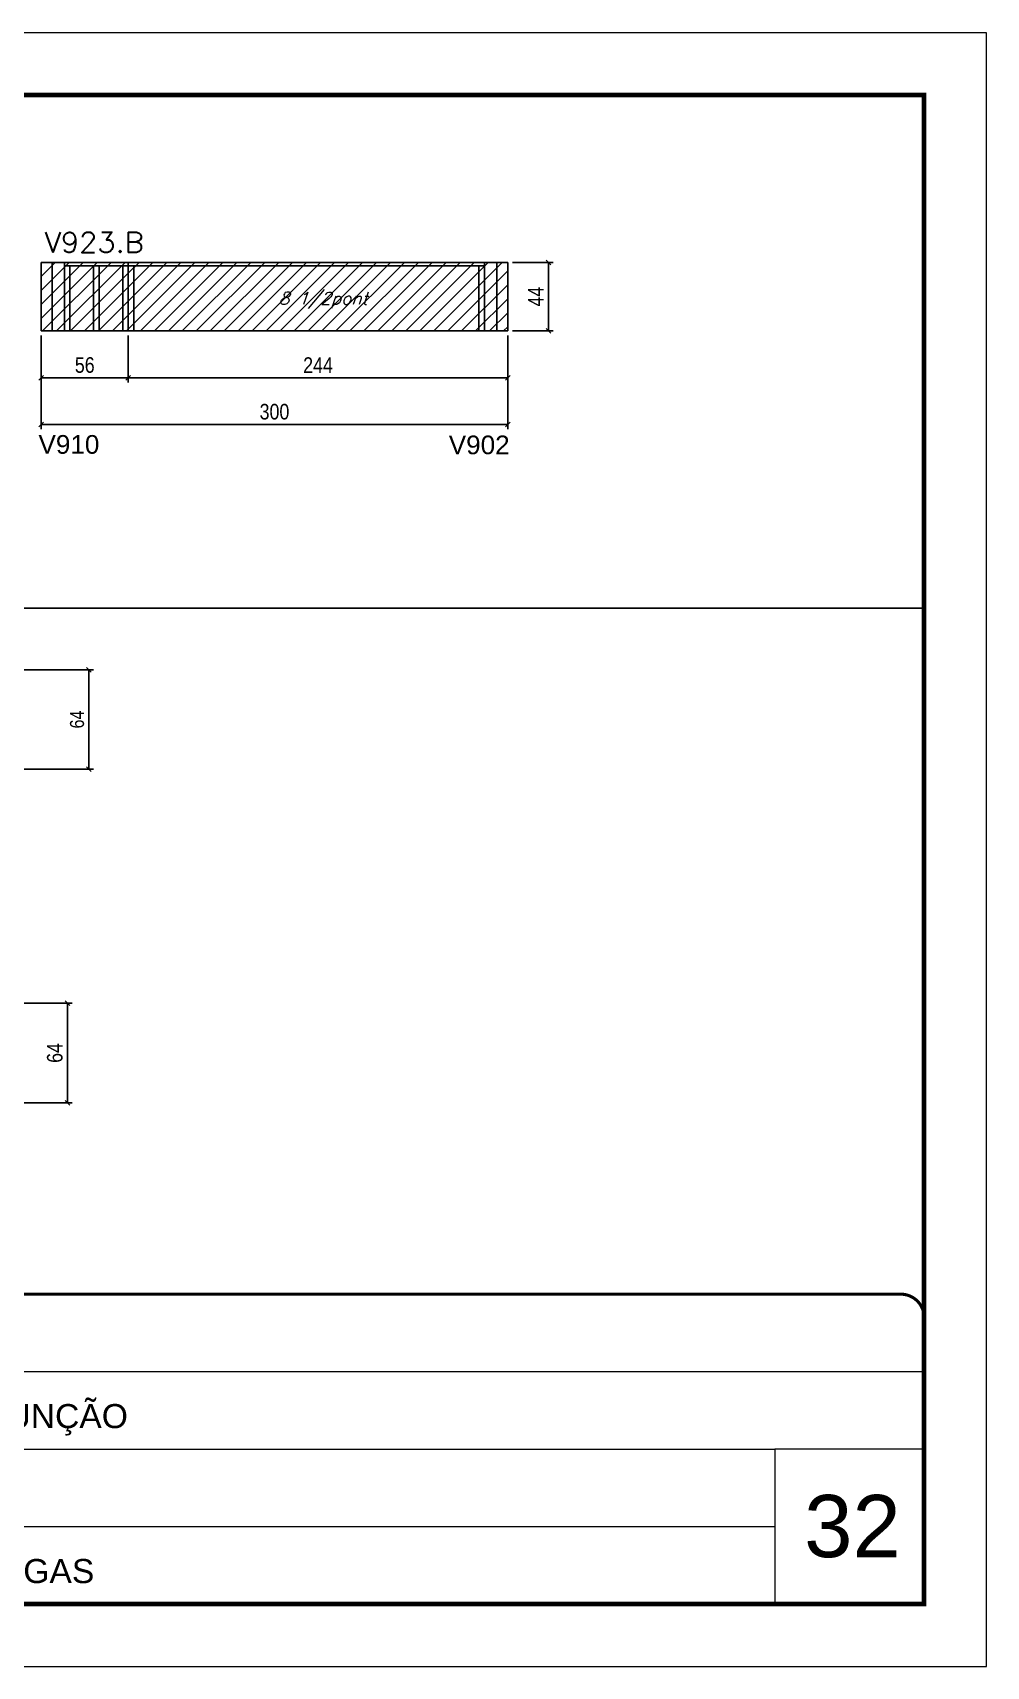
# Model space of a CAD drawing. Extents: x -20960 to -5926, y -2106 to 21915.
# Drawn here: x -6540 to -5926, y 12825 to 13875 of the extents above; entities that cross this region are included whole.
import ezdxf

# ---------------------------------------------------------------- set-up
doc = ezdxf.new("R2010")
doc.units = 0
doc.linetypes.add('CONTINUO', pattern=[0])
doc.linetypes.add('DASHED', pattern=[0.75, 0.5, -0.25])
for name, color, linetype in [('5', 5, 'Continuous'), ('COTA', 241, 'Continuous'), ('Painéis', 200, 'Continuous'), ('Reaproveitamento', 251, 'Continuous'), ('SARR_2.2x7', 40, 'Continuous'), ('SARR_3.5x7', 81, 'Continuous'), ('texto', 7, 'Continuous')]:
    doc.layers.add(name, color=color, linetype=linetype)
for name, color, linetype, lineweight in [('CARIMBO', 255, 'Continuous', 9), ('Folhas', 255, 'Continuous', 9), ('SARRAFO DE PRESSAO', 251, 'DASHED', 9), ('Texto Seção', 7, 'Continuous', 15)]:
    doc.layers.add(name, color=color, linetype=linetype, lineweight=lineweight)
doc.styles.add('ARIAL', font='arial.ttf')
doc.styles.add('COTA TECNICA', font='techl___.ttf', dxfattribs={"height": 10})
doc.styles.add('COTA TECNICA-50', font='techl___.ttf', dxfattribs={"height": 9})
doc.styles.add('REGUA-120', font='ROMANS.shx', dxfattribs={"height": 15})
doc.styles.add('Romans', font='romans.shx')
doc.styles.get("Standard").update_dxf_attribs({"font": 'arial.ttf'})
doc.dimstyles.new('COTA PAINEL-50', dxfattribs={"dimtxt": 9, "dimasz": 3, "dimexe": 3, "dimexo": 3, "dimgap": 3, "dimtad": 1, "dimdec": 1, "dimzin": 12, "dimdsep": 46, "dimtxsty": 'COTA TECNICA-50', "dimblk1": 'OBLIQUE', "dimblk2": 'OBLIQUE', "dimsah": 1, "dimcen": 0.9, "dimclrd": 4, "dimclre": 4, "dimclrt": 240, "dimadec": 1, "dimazin": 3, "dimtfac": 1, "dimtdec": 1, "dimtmove": 0, "dimatfit": 3, "dimfxl": 1, "dimtolj": 1, "dimtzin": 12, "dimarcsym": 0})
doc.dimstyles.new('PAINEL', dxfattribs={"dimtxt": 10, "dimasz": 3, "dimexe": 3, "dimexo": 3, "dimgap": 3, "dimtad": 1, "dimdec": 1, "dimzin": 12, "dimdsep": 46, "dimtxsty": 'COTA TECNICA', "dimblk1": 'OBLIQUE', "dimblk2": 'OBLIQUE', "dimsah": 1, "dimcen": 0.9, "dimclrd": 4, "dimclre": 4, "dimclrt": 240, "dimadec": 1, "dimazin": 3, "dimtfac": 1, "dimtdec": 1, "dimtmove": 0, "dimatfit": 3, "dimfxl": 1, "dimtolj": 1, "dimtzin": 12, "dimarcsym": 0})
pattern_1 = [(45, (-149348.859, -16717.048), (-4.49012806, 4.49012806), [])]

# ---------------------------------------------------------------- blocks, each defined once
blk = doc.blocks.new('9999999999')
at = {"color": 30, "linetype": 'CONTINUO'}
for p, q in [((98564.6, 34379.6), (99584, 34379.6)), ((98564.6, 34329.8), (99488, 34329.8)), ((99584, 34329.8), (99488, 34329.8)), ((99488, 34329.8), (99488, 34230.2)), ((98564.6, 34280), (99488, 34280))]:
    blk.add_line(p, q, dxfattribs=at)
at = {"color": 30, "linetype": 'CONTINUO', "const_width": 2}
blk.add_lwpolyline([(99584, 34230.2), (99584, 34414.4, 0.414214), (99569, 34429.4), (98229, 34429.4, 0.414214), (98214, 34414.4), (98214, 34245.2, 0.414214), (98229, 34230.2), (99584, 34230.2)], format="xyb", dxfattribs=at)
at = {"layer": 'Folhas'}
blk.add_lwpolyline([(98139, 34190.2), (99624, 34190.2), (99624, 35240.2), (98139, 35240.2)], close=True, dxfattribs=at)
at = {"layer": 'Folhas', "color": 30, "const_width": 3}
blk.add_lwpolyline([(98214, 34230.2), (99584, 34230.2), (99584, 35200.2), (98214, 35200.2)], close=True, dxfattribs=at)
at = {"color": 7, "linetype": 'Continuous', "ltscale": 5, "style": 'ARIAL'}
for s, p in [('HOSPITAL ASSUNÇÃO', (98837.7, 34343.3)), ('LATERAIS DE VIGAS', (98837.7, 34243.7))]:
    blk.add_text(s, height=15.483, dxfattribs=at).set_placement(p)
blk = doc.blocks.new('_Oblique')
at = {"color": 0, "linetype": 'ByBlock', "lineweight": -2}
blk.add_line((-0.5, -0.5), (0.5, 0.5), dxfattribs=at)
blk = doc.blocks.new('*D1203')
at = {"layer": 'COTA', "color": 4, "linetype": 'ByBlock', "lineweight": -2, "transparency": 16777216}
for p, q in [((-6534.2, 13680.7), (-6534.2, 13620.5)), ((-6234.2, 13680.7), (-6234.2, 13620.5)), ((-6234.2, 13623.5), (-6534.2, 13623.5))]:
    blk.add_line(p, q, dxfattribs=at)
at = {"layer": 'Defpoints', "color": 0, "linetype": 'ByBlock', "transparency": 16777216}
for p in [(-6534.2, 13683.7), (-6234.2, 13683.7), (-6534.2, 13623.5)]:
    blk.add_point(p, dxfattribs=at)
at = {"layer": 'COTA', "color": 4, "linetype": 'ByBlock', "lineweight": -2, "transparency": 16777216, "xscale": 3, "yscale": 3, "zscale": 3, "rotation": 180}
blk.add_blockref('_Oblique', (-6534.2, 13623.5), dxfattribs=at)
at = {"layer": 'COTA', "color": 4, "linetype": 'ByBlock', "lineweight": -2, "transparency": 16777216, "xscale": 3, "yscale": 3, "zscale": 3}
blk.add_blockref('_Oblique', (-6234.2, 13623.5), dxfattribs=at)
at = {"layer": 'COTA', "color": 240, "linetype": 'ByBlock', "transparency": 16777216, "insert": (-6384.2, 13631.7), "char_height": 10, "attachment_point": 5, "style": 'COTA TECNICA'}
blk.add_mtext('\\A1;300', dxfattribs=at)
blk = doc.blocks.new('*D1204')
at = {"layer": 'COTA', "color": 4, "linetype": 'ByBlock', "lineweight": -2, "transparency": 16777216}
for p, q in [((-6478.2, 13680.7), (-6478.2, 13650.6)), ((-6234.2, 13680.7), (-6234.2, 13650.6)), ((-6234.2, 13653.6), (-6478.2, 13653.6))]:
    blk.add_line(p, q, dxfattribs=at)
at = {"layer": 'Defpoints', "color": 0, "linetype": 'ByBlock', "transparency": 16777216}
for p in [(-6478.2, 13683.7), (-6234.2, 13683.7), (-6478.2, 13653.6)]:
    blk.add_point(p, dxfattribs=at)
at = {"layer": 'COTA', "color": 4, "linetype": 'ByBlock', "lineweight": -2, "transparency": 16777216, "xscale": 3, "yscale": 3, "zscale": 3, "rotation": 180}
blk.add_blockref('_Oblique', (-6478.2, 13653.6), dxfattribs=at)
at = {"layer": 'COTA', "color": 4, "linetype": 'ByBlock', "lineweight": -2, "transparency": 16777216, "xscale": 3, "yscale": 3, "zscale": 3}
blk.add_blockref('_Oblique', (-6234.2, 13653.6), dxfattribs=at)
at = {"layer": 'COTA', "color": 240, "linetype": 'ByBlock', "transparency": 16777216, "insert": (-6356.2, 13661.7), "char_height": 10, "attachment_point": 5, "style": 'COTA TECNICA'}
blk.add_mtext('\\A1;244', dxfattribs=at)
blk = doc.blocks.new('*D1205')
at = {"layer": 'COTA', "color": 4, "linetype": 'ByBlock', "lineweight": -2, "transparency": 16777216}
for p, q in [((-6534.2, 13680.7), (-6534.2, 13650.6)), ((-6478.2, 13680.7), (-6478.2, 13650.6)), ((-6534.2, 13653.6), (-6478.2, 13653.6))]:
    blk.add_line(p, q, dxfattribs=at)
at = {"layer": 'Defpoints', "color": 0, "linetype": 'ByBlock', "transparency": 16777216}
for p in [(-6534.2, 13683.7), (-6478.2, 13683.7), (-6478.2, 13653.6)]:
    blk.add_point(p, dxfattribs=at)
at = {"layer": 'COTA', "color": 4, "linetype": 'ByBlock', "lineweight": -2, "transparency": 16777216, "xscale": 3, "yscale": 3, "zscale": 3, "rotation": 180}
blk.add_blockref('_Oblique', (-6534.2, 13653.6), dxfattribs=at)
at = {"layer": 'COTA', "color": 4, "linetype": 'ByBlock', "lineweight": -2, "transparency": 16777216, "xscale": 3, "yscale": 3, "zscale": 3}
blk.add_blockref('_Oblique', (-6478.2, 13653.6), dxfattribs=at)
at = {"layer": 'COTA', "color": 240, "linetype": 'ByBlock', "transparency": 16777216, "insert": (-6506.2, 13661.7), "char_height": 10, "attachment_point": 5, "style": 'COTA TECNICA'}
blk.add_mtext('\\A1;56', dxfattribs=at)
blk = doc.blocks.new('*D1206')
at = {"layer": 'COTA', "color": 4, "linetype": 'ByBlock', "lineweight": -2, "transparency": 16777216}
for p, q in [((-6231.2, 13727.7), (-6205.1, 13727.7)), ((-6208.1, 13727.7), (-6208.1, 13683.7)), ((-6231.2, 13683.7), (-6205.1, 13683.7))]:
    blk.add_line(p, q, dxfattribs=at)
at = {"layer": 'Defpoints', "color": 0, "linetype": 'ByBlock', "transparency": 16777216}
for p in [(-6234.2, 13727.7), (-6234.2, 13683.7), (-6208.1, 13683.7)]:
    blk.add_point(p, dxfattribs=at)
at = {"layer": 'COTA', "color": 4, "linetype": 'ByBlock', "lineweight": -2, "transparency": 16777216, "xscale": 3, "yscale": 3, "zscale": 3}
for p, rotation in [((-6208.1, 13727.7), 90), ((-6208.1, 13683.7), 270)]:
    blk.add_blockref('_Oblique', p, dxfattribs=dict(at, rotation=rotation))
at = {"layer": 'COTA', "color": 240, "linetype": 'ByBlock', "transparency": 16777216, "insert": (-6216.2, 13705.7), "char_height": 10, "attachment_point": 5, "rotation": 90, "style": 'COTA TECNICA'}
blk.add_mtext('\\A1;44', dxfattribs=at)
blk = doc.blocks.new('*D1511')
at = {"layer": 'COTA', "color": 4, "lineweight": -2, "ltscale": 25, "transparency": 16777216}
for p, q in [((-6580.6, 13251.6), (-6514.3, 13251.6)), ((-6517.3, 13251.6), (-6517.3, 13187.6)), ((-6580.6, 13187.6), (-6514.3, 13187.6))]:
    blk.add_line(p, q, dxfattribs=at)
at = {"layer": 'Defpoints', "color": 0, "ltscale": 25, "transparency": 16777216}
for p in [(-6583.6, 13251.6), (-6583.6, 13187.6), (-6517.3, 13187.6)]:
    blk.add_point(p, dxfattribs=at)
at = {"layer": 'COTA', "color": 4, "lineweight": -2, "ltscale": 25, "transparency": 16777216, "xscale": 3, "yscale": 3, "zscale": 3}
for p, rotation in [((-6517.3, 13251.6), 90), ((-6517.3, 13187.6), 270)]:
    blk.add_blockref('_Oblique', p, dxfattribs=dict(at, rotation=rotation))
at = {"layer": 'COTA', "color": 240, "ltscale": 25, "transparency": 16777216, "insert": (-6525.4, 13219.6), "char_height": 10, "attachment_point": 5, "rotation": 90, "style": 'COTA TECNICA'}
blk.add_mtext('\\A1;64', dxfattribs=at)
blk = doc.blocks.new('*D1233')
at = {"layer": 'COTA', "color": 4, "lineweight": -2, "transparency": 16777216}
for p, q in [((-6574.4, 13465.9), (-6500.5, 13465.9)), ((-6503.5, 13465.9), (-6503.5, 13401.9)), ((-6574.4, 13401.9), (-6500.5, 13401.9))]:
    blk.add_line(p, q, dxfattribs=at)
at = {"layer": 'Defpoints', "color": 0, "transparency": 16777216}
for p in [(-6577.4, 13465.9), (-6577.4, 13401.9), (-6503.5, 13401.9)]:
    blk.add_point(p, dxfattribs=at)
at = {"layer": 'COTA', "color": 4, "lineweight": -2, "transparency": 16777216, "xscale": 3, "yscale": 3, "zscale": 3}
for p, rotation in [((-6503.5, 13465.9), 90), ((-6503.5, 13401.9), 270)]:
    blk.add_blockref('_Oblique', p, dxfattribs=dict(at, rotation=rotation))
at = {"layer": 'COTA', "color": 240, "transparency": 16777216, "insert": (-6511.1, 13433.9), "char_height": 9, "attachment_point": 5, "rotation": 90, "style": 'COTA TECNICA-50'}
blk.add_mtext('\\A1;64', dxfattribs=at)

msp = doc.modelspace()

# ---------------------------------------------------------------- hatches: boundary and pattern name
at = {"layer": 'Reaproveitamento', "linetype": 'ByBlock'}
h = msp.add_hatch(dxfattribs=at)
h.set_pattern_fill('ANSI31', color=256, scale=2)
h.set_pattern_definition(pattern_1)
h.paths.add_polyline_path([(-6534.23, 13727.71), (-6534.23, 13683.71), (-6478.23, 13683.71), (-6478.23, 13727.71)])
h = msp.add_hatch(dxfattribs=at)
h.set_pattern_fill('ANSI31', color=256, scale=2)
h.set_pattern_definition(pattern_1)
h.paths.add_polyline_path([(-6234.23, 13683.71), (-6234.23, 13727.71), (-6478.23, 13727.71), (-6478.23, 13683.71)])
h.paths.add_polyline_path([(-6389.31, 13695.36), (-6321.7, 13695.36), (-6316.2, 13711.33), (-6383.81, 13711.33)], flags=24)

# ---------------------------------------------------------------- linework, layer by layer
at = {"layer": 'COTA', "linetype": 'ByBlock'}
msp.add_line((-7336.5, 13505.48), (-5966.5, 13505.48), dxfattribs=at)
at = {"layer": 'Painéis', "linetype": 'ByBlock'}
for p, q in [((-6534.23, 13683.71), (-6534.23, 13727.71)), ((-6534.23, 13727.71), (-6234.23, 13727.71)), ((-6478.23, 13727.71), (-6478.23, 13683.71)), ((-6234.23, 13727.71), (-6234.23, 13683.71)), ((-6234.23, 13683.71), (-6534.23, 13683.71))]:
    msp.add_line(p, q, dxfattribs=at)
at = {"layer": 'SARR_2.2x7', "linetype": 'Continuous'}
for p, q in [((-6527.23, 13727.71), (-6527.23, 13683.71)), ((-6519.23, 13725.51), (-6249.23, 13725.51)), ((-6241.23, 13727.71), (-6241.23, 13683.71))]:
    msp.add_line(p, q, dxfattribs=at)
at = {"layer": 'SARR_3.5x7'}
for p, q in [((-6519.23, 13727.71), (-6519.23, 13683.71)), ((-6515.73, 13725.51), (-6515.73, 13683.71)), ((-6500.48, 13725.51), (-6500.48, 13683.71)), ((-6496.98, 13725.51), (-6496.98, 13683.71)), ((-6481.73, 13725.51), (-6481.73, 13683.71)), ((-6474.73, 13725.51), (-6474.73, 13683.71)), ((-6252.73, 13725.51), (-6252.73, 13683.71)), ((-6249.23, 13727.71), (-6249.23, 13683.71))]:
    msp.add_line(p, q, dxfattribs=at)

# ---------------------------------------------------------------- block references
at = {"layer": 'SARRAFO DE PRESSAO', "color": 6, "linetype": 'ByBlock'}
msp.add_blockref('9999999999', (-105550.48, -21364.84), dxfattribs=at)

# ---------------------------------------------------------------- texts
at = {"layer": '5', "linetype": 'Continuous'}
for s, p in [('V910', (-6535.93, 13604.72)), ('V902', (-6272.13, 13604.42))]:
    msp.add_text(s, height=12, rotation=359.99996, dxfattribs=at).set_placement(p)
at = {"layer": 'CARIMBO', "style": 'ARIAL'}
msp.add_text('32', height=40, dxfattribs=at).set_placement((-6043.64, 12895.51))
at = {"layer": 'texto', "color": 2, "insert": (-6352.95, 13703.35), "char_height": 8, "attachment_point": 5, "style": 'Romans'}
msp.add_mtext('{\\Q19;\\C256;8 1/2pont}', dxfattribs=at)
at = {"layer": 'Texto Seção', "style": 'REGUA-120', "width": 1.05}
msp.add_text('V923.B', height=13, dxfattribs=at).set_placement((-6532.02, 13734.08))

# ---------------------------------------------------------------- dimensions: what is measured, and where the dimension line sits
at = {"layer": 'COTA', "linetype": 'ByBlock'}
for p1, p2, distance, picture, middle in [((-6234.23, 13727.71), (-6234.23, 13683.71), 26.15, '*D1206', (-6216.15, 13705.71)), ((-6234.23, 13683.71), (-6534.23, 13683.71), 60.19, '*D1203', (-6384.23, 13631.73)), ((-6534.23, 13683.71), (-6478.23, 13683.71), -30.07, '*D1205', (-6506.23, 13661.75)), ((-6234.23, 13683.71), (-6478.23, 13683.71), 30.07, '*D1204', (-6356.23, 13661.71))]:
    dim = msp.add_aligned_dim(p1=p1, p2=p2, distance=distance, dimstyle='PAINEL', dxfattribs=at)
    dim.commit()
    dim.dimension.update_dxf_attribs({"geometry": picture, "text_midpoint": middle})
at = {"layer": 'COTA'}
dim = msp.add_linear_dim(base=(-6503.53, 13401.93), p1=(-6577.4, 13465.93), p2=(-6577.4, 13401.93), angle=90, dimstyle='COTA PAINEL-50', dxfattribs=at)
dim.commit()
dim.dimension.update_dxf_attribs({"geometry": '*D1233', "text_midpoint": (-6511.12, 13433.93)})
at = {"layer": 'COTA', "ltscale": 25}
dim = msp.add_linear_dim(base=(-6517.32, 13187.63), p1=(-6583.61, 13251.63), p2=(-6583.61, 13187.63), angle=90, dimstyle='PAINEL', dxfattribs=at)
dim.commit()
dim.dimension.update_dxf_attribs({"geometry": '*D1511', "text_midpoint": (-6525.42, 13219.63)})

doc.saveas('drawing.dxf')
